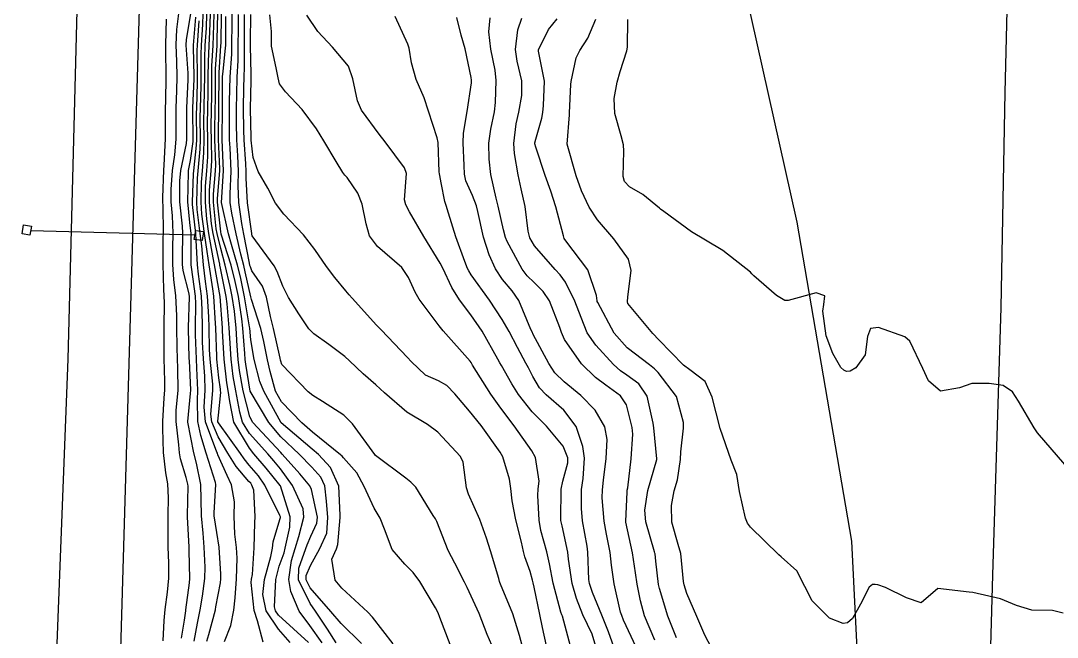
# Model space of a CAD drawing. Header units: metres. Extents: x 318500 to 325275, y 7408834 to 7428799.
# Drawn here: x 320214.7 to 320280.8, y 7413004.5 to 7413043.8 of the extents above; entities that cross this region are included whole.
import ezdxf

# ---------------------------------------------------------------- set-up
doc = ezdxf.new("R2010")
doc.units = ezdxf.units.M
doc.header["$MEASUREMENT"] = 0
for name, color, linetype in [('Curvas de Nivel 1m', 11, 'Continuous'), ('Curvas de Nivel 5m', 15, 'Continuous'), ('Divisas', 45, 'Continuous'), ('Linha Férrea', 20, 'Continuous'), ('Pórticos', 45, 'Continuous'), ('Vias Primárias', 230, 'Continuous')]:
    doc.layers.add(name, color=color, linetype=linetype)

msp = doc.modelspace()

# ---------------------------------------------------------------- linework, layer by layer
at = {"layer": 'Curvas de Nivel 1m', "flags": 128}
for points, elevation in [([(320224.973, 7413004.422), (320225.16, 7413005.587), (320225.246, 7413006.172), (320225.257, 7413006.249), (320225.479, 7413007.964), (320225.501, 7413008.247), (320225.47, 7413009.995), (320225.459, 7413010.248), (320225.354, 7413012.143), (320225.353, 7413012.249), (320225.401, 7413014.126), (320225.391, 7413014.249), (320225.284, 7413014.685), (320224.909, 7413015.869), (320224.85, 7413016.257), (320224.801, 7413016.764), (320224.629, 7413018.261), (320224.643, 7413018.958), (320224.775, 7413020.259), (320224.742, 7413021.628), (320224.715, 7413022.26), (320224.703, 7413022.947), (320224.672, 7413024.261), (320224.676, 7413025.006), (320224.627, 7413026.262), (320224.491, 7413027.305), (320224.427, 7413028.265), (320224.436, 7413029.305), (320224.443, 7413030.266), (320224.397, 7413031.376), (320224.329, 7413032.268), (320224.316, 7413033.056), (320224.414, 7413034.267), (320224.549, 7413035.259), (320224.641, 7413036.264), (320224.636, 7413037.212), (320224.637, 7413038.264), (320224.676, 7413039.33), (320224.705, 7413040.264), (320224.682, 7413041.217), (320224.642, 7413042.265), (320224.678, 7413043.252), (320224.814, 7413044.263)], 732), ([(320225.785, 7413004.244), (320226, 7413005.399), (320226.168, 7413006.24), (320226.319, 7413007.102), (320226.459, 7413008.237), (320226.479, 7413008.966), (320226.424, 7413010.238), (320226.354, 7413011.118), (320226.25, 7413012.24), (320226.239, 7413013.266), (320226.209, 7413014.241), (320225.936, 7413015.601), (320225.775, 7413016.245), (320225.377, 7413018.202), (320225.377, 7413018.25), (320225.561, 7413020.044), (320225.567, 7413020.248), (320225.48, 7413022.148), (320225.475, 7413022.249), (320225.431, 7413024.228), (320225.431, 7413024.25), (320225.489, 7413026.199), (320225.485, 7413026.25), (320225.442, 7413026.487), (320225.085, 7413027.884), (320225.046, 7413028.256), (320225.051, 7413028.672), (320225.069, 7413030.256), (320225.035, 7413030.719), (320224.872, 7413032.26), (320224.864, 7413033.591), (320224.943, 7413034.259), (320225.29, 7413035.978), (320225.326, 7413036.254), (320225.323, 7413036.505), (320225.309, 7413038.254), (320225.399, 7413040.035), (320225.41, 7413040.253), (320225.4, 7413040.476), (320225.278, 7413042.256), (320225.293, 7413042.617), (320225.584, 7413044.251)], 733), ([(320230.177, 7413004.184), (320229.818, 7413005.533), (320229.622, 7413006.193), (320229.418, 7413007.975), (320229.447, 7413008.196), (320229.503, 7413008.495), (320229.607, 7413010.194), (320229.654, 7413011.783), (320229.67, 7413012.194), (320229.592, 7413013.879), (320229.467, 7413014.197), (320229.393, 7413014.31), (320229.282, 7413014.427), (320228.456, 7413015.377), (320227.932, 7413016.221), (320227.316, 7413017.283), (320226.904, 7413018.234), (320226.859, 7413018.713), (320226.976, 7413020.234), (320226.967, 7413020.631), (320226.812, 7413022.236), (320226.772, 7413022.853), (320226.739, 7413024.237), (320226.722, 7413024.936), (320226.639, 7413026.238), (320226.513, 7413027.176), (320226.375, 7413028.241), (320226.266, 7413029.454), (320226.166, 7413030.243), (320225.981, 7413031.778), (320225.955, 7413032.246), (320226, 7413033.781), (320226.039, 7413034.245), (320226.175, 7413035.63), (320226.189, 7413036.244), (320226.176, 7413037.659), (320226.184, 7413038.244), (320226.224, 7413039.633), (320226.229, 7413040.244), (320226.225, 7413041.66), (320226.25, 7413042.244), (320226.337, 7413043.577), (320226.364, 7413044.243)], 736), ([(320231.907, 7413004.162), (320231.153, 7413005.003), (320230.367, 7413006.182), (320230.155, 7413007.216), (320230.274, 7413008.184), (320230.671, 7413009.635), (320230.774, 7413010.177), (320230.824, 7413010.578), (320231.247, 7413011.992), (320231.281, 7413012.138), (320231.282, 7413012.17), (320231.251, 7413012.26), (320230.293, 7413014.185), (320229.882, 7413014.787), (320229.293, 7413015.467), (320228.964, 7413015.872), (320228.731, 7413016.209), (320227.329, 7413018.164), (320227.301, 7413018.23), (320227.294, 7413018.266), (320227.336, 7413018.66), (320227.484, 7413020.102), (320227.471, 7413020.228), (320227.455, 7413020.323), (320227.368, 7413021.027), (320227.232, 7413022.231), (320227.224, 7413022.39), (320227.161, 7413024.232), (320227.154, 7413024.492), (320227.039, 7413026.234), (320226.973, 7413026.706), (320226.74, 7413028.237), (320226.623, 7413029.088), (320226.449, 7413030.24), (320226.279, 7413031.472), (320226.234, 7413032.243), (320226.257, 7413033.518), (320226.32, 7413034.242), (320226.412, 7413035.386), (320226.423, 7413036.241), (320226.41, 7413037.419), (320226.421, 7413038.242), (320226.452, 7413039.401), (320226.456, 7413040.242), (320226.461, 7413041.419), (320226.498, 7413042.242), (320226.565, 7413043.343), (320226.6, 7413044.241)], 737), ([(320233.074, 7413004.151), (320231.166, 7413005.897), (320230.97, 7413006.173), (320230.914, 7413006.433), (320230.998, 7413008.173), (320231.209, 7413009.029), (320231.516, 7413009.868), (320231.597, 7413010.166), (320231.893, 7413011.511), (320231.912, 7413012.163), (320231.28, 7413014.149), (320231.267, 7413014.17), (320230.372, 7413015.265), (320229.588, 7413016.196), (320229.305, 7413016.54), (320228.311, 7413018.215), (320228.051, 7413019.518), (320227.955, 7413020.221), (320227.864, 7413020.721), (320227.707, 7413022.225), (320227.6, 7413024.034), (320227.587, 7413024.227), (320227.442, 7413026.228), (320227.088, 7413028.234), (320227.006, 7413028.695), (320226.719, 7413030.238), (320226.585, 7413031.158), (320226.501, 7413032.24), (320226.512, 7413033.258), (320226.595, 7413034.239), (320226.653, 7413035.139), (320226.655, 7413036.239), (320226.641, 7413037.183), (320226.66, 7413038.239), (320226.679, 7413039.17), (320226.684, 7413040.239), (320226.691, 7413041.182), (320226.746, 7413042.239), (320226.793, 7413043.109), (320226.832, 7413044.238)], 738), ([(320233.956, 7413004.138), (320233.156, 7413005.232), (320232.476, 7413006.157), (320231.949, 7413007.402), (320231.815, 7413008.164), (320231.989, 7413009.385), (320232.235, 7413010.16), (320232.463, 7413010.926), (320232.772, 7413012.155), (320232.736, 7413012.677), (320232.062, 7413014.162), (320231.291, 7413015.235), (320230.862, 7413015.743), (320230.478, 7413016.182), (320229.319, 7413017.475), (320228.863, 7413018.207), (320228.696, 7413018.853), (320228.437, 7413020.214), (320228.269, 7413021.116), (320228.149, 7413022.218), (320228.063, 7413023.557), (320228.023, 7413024.221), (320227.893, 7413025.763), (320227.827, 7413026.224), (320227.764, 7413026.546), (320227.458, 7413028.038), (320227.423, 7413028.23), (320227.414, 7413028.277), (320226.987, 7413030.235), (320226.887, 7413030.848), (320226.767, 7413032.238), (320226.765, 7413033), (320226.871, 7413034.237), (320226.903, 7413034.884), (320226.884, 7413036.237), (320226.873, 7413036.944), (320226.896, 7413038.237), (320226.908, 7413038.936), (320226.911, 7413040.237), (320226.923, 7413040.945), (320226.994, 7413042.237), (320227.027, 7413042.869), (320227.063, 7413044.236)], 739), ([(320236.462, 7413004.1), (320235.159, 7413005.371), (320234.506, 7413006.13), (320233.192, 7413007.647), (320232.916, 7413008.153), (320232.927, 7413008.428), (320233.209, 7413009.072), (320233.804, 7413010.141), (320234.234, 7413011.137), (320234.318, 7413012.134), (320234.23, 7413013.171), (320234.114, 7413014.137), (320233.851, 7413014.707), (320233.292, 7413015.337), (320232.473, 7413016.158), (320231.316, 7413017.269), (320230.547, 7413018.182), (320229.36, 7413020.191), (320229.073, 7413021.9), (320229.035, 7413022.205), (320229.009, 7413022.582), (320228.897, 7413024.208), (320228.835, 7413024.792), (320228.603, 7413026.213), (320228.409, 7413027.175), (320228.144, 7413028.22), (320227.517, 7413030.202), (320227.508, 7413030.23), (320227.492, 7413030.34), (320227.276, 7413032.232), (320227.273, 7413032.482), (320227.417, 7413034.231), (320227.417, 7413034.356), (320227.343, 7413036.232), (320227.339, 7413036.467), (320227.364, 7413038.232), (320227.366, 7413038.469), (320227.37, 7413040.232), (320227.375, 7413040.481), (320227.49, 7413042.232), (320227.498, 7413042.386), (320227.527, 7413044.232)], 741), ([(320242.115, 7413004.025), (320241.455, 7413005.746), (320241.339, 7413006.037), (320241.175, 7413006.359), (320240.183, 7413008.055), (320239.755, 7413008.611), (320239.211, 7413009.148), (320238.403, 7413010.078), (320237.929, 7413011.394), (320237.65, 7413012.086), (320237.26, 7413012.726), (320236.615, 7413014.1), (320236.158, 7413014.976), (320235.298, 7413015.935), (320235.212, 7413016.034), (320235.124, 7413016.123), (320233.321, 7413017.57), (320232.644, 7413018.157), (320231.35, 7413019.505), (320230.979, 7413020.176), (320230.63, 7413021.439), (320230.467, 7413022.184), (320230.234, 7413023.351), (320230.029, 7413024.191), (320229.437, 7413026.024), (320229.393, 7413026.201), (320229.048, 7413027.798), (320228.946, 7413028.208), (320228.751, 7413028.931), (320228.466, 7413030.215), (320228.194, 7413031.536), (320228.082, 7413032.222), (320228.078, 7413032.774), (320228.142, 7413034.221), (320228.075, 7413035.71), (320228.047, 7413036.223), (320228.041, 7413037.775), (320228.041, 7413038.223), (320228.042, 7413038.661), (320228.085, 7413040.223), (320228.181, 7413041.683), (320228.197, 7413042.222), (320228.215, 7413043.679), (320228.208, 7413044.222)], 743), ([(320244.769, 7413003.994), (320244.473, 7413004.673), (320243.958, 7413006.002), (320243.195, 7413007.661), (320243.02, 7413008.013), (320242.396, 7413009.207), (320241.983, 7413010.029), (320241.248, 7413011.882), (320241.171, 7413012.041), (320241.032, 7413012.264), (320239.912, 7413014.061), (320239.608, 7413014.39), (320239.286, 7413014.632), (320237.355, 7413016.089), (320237.301, 7413016.152), (320235.871, 7413018.112), (320235.338, 7413018.644), (320233.964, 7413019.528), (320233.356, 7413019.902), (320233.047, 7413020.153), (320231.377, 7413021.879), (320231.31, 7413022.102), (320231.296, 7413022.171), (320231.272, 7413022.282), (320230.84, 7413024.179), (320230.649, 7413024.954), (320230.404, 7413026.186), (320230.148, 7413026.89), (320229.457, 7413027.853), (320229.368, 7413028.111), (320229.345, 7413028.202), (320229.306, 7413028.359), (320228.957, 7413030.208), (320228.832, 7413030.878), (320228.637, 7413032.213), (320228.6, 7413033.283), (320228.618, 7413034.214), (320228.579, 7413035.19), (320228.517, 7413036.216), (320228.494, 7413037.308), (320228.489, 7413038.217), (320228.496, 7413039.104), (320228.532, 7413040.216), (320228.582, 7413041.27), (320228.594, 7413042.216), (320228.608, 7413043.274), (320228.605, 7413044.216)], 744), ([(320248.246, 7413003.943), (320247.989, 7413005.116), (320247.82, 7413005.95), (320247.463, 7413007.689), (320247.405, 7413007.957), (320247.366, 7413008.122), (320247.207, 7413008.68), (320246.864, 7413009.613), (320246.775, 7413009.967), (320246.653, 7413010.544), (320246.286, 7413011.974), (320246.052, 7413013.195), (320245.978, 7413013.98), (320245.888, 7413014.583), (320245.462, 7413015.988), (320245.305, 7413016.295), (320244.074, 7413018.003), (320243.344, 7413018.911), (320242.394, 7413020.024), (320241.887, 7413020.554), (320241.368, 7413020.837), (320240.528, 7413021.209), (320239.611, 7413022.067), (320239.384, 7413022.339), (320237.702, 7413024.087), (320237.415, 7413024.391), (320235.868, 7413026.114), (320235.666, 7413026.34), (320235.445, 7413026.593), (320234.749, 7413027.426), (320234.218, 7413028.139), (320233.476, 7413029.225), (320232.761, 7413030.157), (320231.51, 7413031.484), (320230.967, 7413032.178), (320230.487, 7413033.143), (320229.871, 7413034.195), (320229.553, 7413035.095), (320229.426, 7413036.202), (320229.419, 7413036.356), (320229.379, 7413038.203), (320229.418, 7413040.003), (320229.426, 7413040.203), (320229.429, 7413040.397), (320229.381, 7413042.204), (320229.382, 7413042.476), (320229.399, 7413044.204)], 746), ([(320249.781, 7413003.924), (320249.265, 7413005.833), (320249.229, 7413005.929), (320249.172, 7413006.081), (320248.679, 7413007.938), (320248.444, 7413009.174), (320248.278, 7413009.944), (320247.891, 7413011.299), (320247.773, 7413011.952), (320247.689, 7413013.539), (320247.725, 7413013.953), (320247.778, 7413014.446), (320247.541, 7413015.956), (320247.306, 7413016.384), (320246.181, 7413017.977), (320245.347, 7413019.109), (320244.704, 7413019.997), (320243.536, 7413021.851), (320243.44, 7413022.009), (320243.381, 7413022.098), (320241.658, 7413024.036), (320241.415, 7413024.343), (320240.133, 7413026.06), (320239.872, 7413026.491), (320239.454, 7413027.433), (320239.019, 7413028.074), (320237.48, 7413029.414), (320236.956, 7413030.098), (320236.743, 7413030.86), (320236.492, 7413032.105), (320236.227, 7413032.81), (320235.537, 7413033.803), (320235.383, 7413033.966), (320235.262, 7413034.124), (320234.844, 7413034.837), (320234.055, 7413036.143), (320233.581, 7413036.909), (320232.669, 7413038.159), (320231.611, 7413039.287), (320231.227, 7413039.787), (320231.138, 7413040.177), (320231.005, 7413040.804), (320230.723, 7413042.184), (320230.724, 7413043.124), (320230.602, 7413044.186)], 747), ([(320251.404, 7413003.906), (320251.152, 7413004.694), (320250.571, 7413005.916), (320250.152, 7413006.953), (320249.881, 7413007.923), (320249.661, 7413009.48), (320249.606, 7413009.926), (320249.245, 7413011.6), (320249.172, 7413011.931), (320249.16, 7413012.023), (320249.189, 7413013.931), (320249.285, 7413014.444), (320249.616, 7413015.607), (320249.613, 7413015.927), (320249.311, 7413016.668), (320248.251, 7413017.946), (320247.344, 7413018.866), (320246.457, 7413019.974), (320246.04, 7413020.653), (320245.378, 7413021.814), (320245.279, 7413021.991), (320245.155, 7413022.22), (320244.155, 7413024.003), (320243.426, 7413025.058), (320242.703, 7413026.021), (320242.221, 7413026.802), (320241.632, 7413028.037), (320241.465, 7413028.354), (320240.428, 7413030.056), (320239.513, 7413031.623), (320239.277, 7413032.072), (320239.203, 7413032.394), (320239.325, 7413034.072), (320239.195, 7413034.424), (320237.958, 7413036.086), (320237.577, 7413036.576), (320236.447, 7413038.107), (320236.193, 7413038.698), (320235.909, 7413040.116), (320235.632, 7413040.923), (320234.595, 7413042.136), (320233.665, 7413043.125), (320232.961, 7413044.157)], 748), ([(320223.805, 7413004.27), (320223.867, 7413005.561), (320223.939, 7413006.268), (320224.082, 7413007.372), (320224.17, 7413008.265), (320224.169, 7413009.225), (320224.135, 7413010.266), (320224.129, 7413011.374), (320224.125, 7413012.267), (320224.147, 7413013.386), (320224.11, 7413014.268), (320223.983, 7413014.966), (320223.823, 7413016.272), (320223.797, 7413017.799), (320223.799, 7413018.273), (320223.881, 7413019.743), (320223.921, 7413020.272), (320223.917, 7413020.823), (320223.873, 7413022.273), (320223.872, 7413023.804), (320223.876, 7413024.273), (320223.895, 7413025.811), (320223.875, 7413026.273), (320223.844, 7413026.674), (320223.811, 7413028.275), (320223.817, 7413029.943), (320223.821, 7413030.275), (320223.801, 7413031.99), (320223.788, 7413032.276), (320223.781, 7413032.534), (320223.847, 7413034.275), (320223.868, 7413034.598), (320223.955, 7413036.274), (320223.961, 7413037.908), (320223.963, 7413038.275), (320223.972, 7413038.643), (320224.001, 7413040.274), (320223.986, 7413041.933), (320223.984, 7413042.275), (320224.027, 7413043.922)], 731), ([(320226.603, 7413004.235), (320226.716, 7413004.665), (320227.137, 7413006.23), (320227.145, 7413006.256), (320227.173, 7413006.423), (320227.46, 7413007.962), (320227.488, 7413008.226), (320227.492, 7413008.515), (320227.37, 7413010.228), (320227.234, 7413011.169), (320227.069, 7413012.232), (320227.061, 7413012.424), (320227.172, 7413014.231), (320227.151, 7413014.361), (320226.553, 7413016.237), (320226.208, 7413017.35), (320226.013, 7413018.243), (320225.99, 7413019.604), (320226.024, 7413020.243), (320225.966, 7413021.652), (320225.931, 7413022.244), (320225.876, 7413023.772), (320225.875, 7413024.245), (320225.892, 7413025.787), (320225.864, 7413026.246), (320225.606, 7413028.101), (320225.596, 7413028.249), (320225.595, 7413030.143), (320225.588, 7413030.249), (320225.5, 7413030.935), (320225.376, 7413032.252), (320225.416, 7413034.129), (320225.434, 7413034.252), (320225.55, 7413034.897), (320225.715, 7413036.101), (320225.723, 7413036.248), (320225.709, 7413038.138), (320225.711, 7413038.249), (320225.777, 7413040.09), (320225.778, 7413040.248), (320225.747, 7413042.15), (320225.749, 7413042.249), (320225.882, 7413044.043)], 734), ([(320238.481, 7413004.077), (320237.165, 7413005.777), (320236.863, 7413006.095), (320235.192, 7413007.611), (320234.771, 7413008.126), (320234.56, 7413009.476), (320234.858, 7413010.125), (320234.947, 7413010.401), (320235.085, 7413012.122), (320235.092, 7413012.283), (320235.01, 7413014.124), (320234.481, 7413015.321), (320233.713, 7413016.144), (320233.305, 7413016.491), (320231.342, 7413018.17), (320230.221, 7413020.187), (320229.98, 7413020.804), (320229.621, 7413022.196), (320229.399, 7413023.454), (320229.334, 7413024.201), (320229.32, 7413024.293), (320228.988, 7413026.207), (320228.73, 7413027.488), (320228.546, 7413028.214), (320228.158, 7413029.541), (320227.985, 7413030.223), (320227.53, 7413032.22), (320227.666, 7413034.228), (320227.57, 7413036.212), (320227.569, 7413036.23), (320227.599, 7413038.23), (320227.599, 7413040.23), (320227.599, 7413040.251), (320227.625, 7413040.565), (320227.787, 7413042.088), (320227.797, 7413042.228), (320227.815, 7413044.09)], 742), ([(320252.542, 7413003.889), (320252.204, 7413004.845), (320251.774, 7413005.901), (320251.191, 7413007.34), (320250.991, 7413007.912), (320250.949, 7413008.166), (320250.888, 7413009.913), (320250.841, 7413010.299), (320250.545, 7413011.917), (320250.473, 7413012.707), (320250.489, 7413013.918), (320250.585, 7413014.619), (320250.665, 7413015.916), (320250.573, 7413016.655), (320250.15, 7413017.922), (320249.346, 7413018.981), (320248.237, 7413019.947), (320247.807, 7413020.396), (320247.372, 7413021.125), (320247.092, 7413021.679), (320246.941, 7413021.967), (320246.401, 7413022.969), (320245.858, 7413023.983), (320245.422, 7413024.762), (320244.611, 7413025.998), (320243.456, 7413027.607), (320243.3, 7413027.854), (320243.22, 7413028.014), (320243.033, 7413028.45), (320242.47, 7413030.025), (320241.998, 7413031.547), (320241.847, 7413032.035), (320241.776, 7413032.29), (320241.534, 7413033.483), (320241.446, 7413033.948), (320241.429, 7413034.042), (320241.414, 7413034.17), (320241.332, 7413036.044), (320241.272, 7413036.347), (320240.731, 7413038.053), (320240.452, 7413038.901), (320239.934, 7413040.065), (320239.636, 7413041.135), (320239.484, 7413042.072), (320239.415, 7413042.311), (320238.609, 7413044.081)], 749), ([(320255.147, 7413004.301), (320254.506, 7413005.86), (320254.231, 7413006.818), (320254.027, 7413007.868), (320253.93, 7413008.592), (320253.74, 7413009.872), (320253.305, 7413011.824), (320253.299, 7413011.879), (320253.384, 7413013.773), (320253.399, 7413013.878), (320253.426, 7413014.022), (320253.643, 7413015.875), (320253.753, 7413017.444), (320253.713, 7413017.874), (320253.351, 7413019.308), (320252.958, 7413019.886), (320252.028, 7413020.562), (320251.372, 7413021.064), (320250.472, 7413021.919), (320249.403, 7413023.473), (320249.206, 7413023.933), (320249.097, 7413024.252), (320248.445, 7413025.945), (320248.04, 7413026.545), (320247.452, 7413027.114), (320247.023, 7413027.534), (320246.699, 7413027.971), (320245.739, 7413029.734), (320245.629, 7413029.988), (320245.497, 7413030.479), (320245.164, 7413031.994), (320245.033, 7413032.487), (320244.695, 7413033.998), (320244.583, 7413034.972), (320244.573, 7413036), (320244.694, 7413036.888), (320244.924, 7413037.997), (320245.001, 7413038.601), (320245.046, 7413039.996), (320244.976, 7413040.651), (320244.693, 7413042), (320244.565, 7413043.102), (320244.647, 7413044)], 751), ([(320256.533, 7413004.453), (320255.989, 7413005.842), (320255.45, 7413007.594), (320255.397, 7413007.848), (320255.215, 7413009.348), (320255.172, 7413009.803), (320255.164, 7413009.851), (320255.144, 7413009.928), (320254.589, 7413011.86), (320254.523, 7413012.599), (320254.708, 7413013.859), (320255.276, 7413015.826), (320255.282, 7413015.85), (320255.282, 7413015.869), (320255.091, 7413017.854), (320255.055, 7413018.134), (320254.657, 7413019.861), (320254.143, 7413020.644), (320253.373, 7413021.208), (320252.966, 7413021.476), (320252.513, 7413021.893), (320251.398, 7413023.109), (320250.851, 7413023.916), (320250.455, 7413024.89), (320250.065, 7413025.924), (320249.452, 7413027.147), (320249.124, 7413027.602), (320248.806, 7413027.94), (320247.482, 7413029.451), (320247.184, 7413029.965), (320247.071, 7413030.392), (320246.883, 7413031.97), (320246.643, 7413033.086), (320246.442, 7413033.976), (320246.204, 7413035.337), (320246.162, 7413035.981), (320246.322, 7413037.246), (320246.484, 7413037.977), (320246.681, 7413039.044), (320246.684, 7413039.974), (320246.382, 7413041.236), (320246.262, 7413041.981), (320246.416, 7413043.232), (320246.669, 7413043.975)], 752), ([(320258.765, 7413003.806), (320258.339, 7413004.625), (320257.832, 7413005.82), (320257.192, 7413007.281), (320257.018, 7413007.832), (320256.986, 7413008.049), (320256.806, 7413009.834), (320256.648, 7413010.416), (320256.244, 7413011.84), (320256.214, 7413012.892), (320256.397, 7413013.839), (320256.59, 7413014.534), (320256.784, 7413015.835), (320256.818, 7413016.324), (320256.978, 7413017.834), (320256.989, 7413018.179), (320256.531, 7413019.838), (320255.375, 7413021.376), (320255.131, 7413021.607), (320254.812, 7413021.859), (320253.396, 7413022.947), (320252.564, 7413023.893), (320251.511, 7413025.837), (320251.488, 7413025.909), (320251.481, 7413025.95), (320251.444, 7413026.292), (320250.878, 7413027.916), (320249.488, 7413029.778), (320249.377, 7413029.932), (320249.322, 7413030.103), (320248.845, 7413031.94), (320248.517, 7413032.932), (320248.171, 7413033.951), (320247.567, 7413035.747), (320247.51, 7413035.961), (320247.512, 7413036.02), (320247.574, 7413036.259), (320247.96, 7413037.589), (320248.011, 7413037.954), (320248.059, 7413038.408), (320248.112, 7413039.953), (320247.732, 7413041.875), (320247.728, 7413041.959), (320248.377, 7413043.242), (320248.933, 7413043.941)], 753), ([(320281.178, 7413006.022), (320280.5, 7413006.197), (320279.18, 7413006.222), (320278.222, 7413006.507), (320277.191, 7413006.943), (320275.437, 7413007.345), (320275.197, 7413007.371), (320273.2, 7413007.61), (320272.137, 7413006.675), (320271.19, 7413006.995), (320269.858, 7413007.66), (320269.363, 7413007.829), (320269.202, 7413007.86), (320269.026, 7413007.847), (320268.825, 7413007.674), (320268.26, 7413006.603), (320267.759, 7413005.684), (320267.44, 7413005.413), (320267.165, 7413005.372), (320266.284, 7413005.703), (320265.186, 7413006.805), (320264.726, 7413007.727), (320264.199, 7413008.724), (320263.219, 7413009.614), (320263.056, 7413009.752), (320261.246, 7413011.521), (320261.073, 7413011.773), (320260.945, 7413012.085), (320260.563, 7413013.781), (320260.381, 7413014.873), (320260.015, 7413015.789), (320259.33, 7413017.8), (320258.812, 7413019.808), (320258.363, 7413020.808), (320257.377, 7413021.537), (320256.989, 7413021.834), (320255.404, 7413023.462), (320255.024, 7413023.856), (320253.438, 7413025.776), (320253.411, 7413025.88), (320253.443, 7413026.2), (320253.654, 7413027.877), (320253.471, 7413028.6), (320252.551, 7413029.894), (320251.508, 7413031.105), (320250.976, 7413031.915), (320250.486, 7413032.965), (320250.139, 7413033.924), (320249.57, 7413035.93), (320249.708, 7413037.82), (320249.711, 7413037.929), (320249.799, 7413039.747), (320249.822, 7413039.928), (320250.13, 7413041.438), (320250.379, 7413041.923), (320250.884, 7413042.695), (320251.392, 7413043.913)], 754)]:
    msp.add_lwpolyline(points, dxfattribs=dict(at, elevation=elevation))
at = {"layer": 'Curvas de Nivel 5m', "flags": 128}
for points, elevation in [([(320234.846, 7413004.124), (320234.283, 7413005.003), (320233.524, 7413006.145), (320233.177, 7413006.638), (320232.437, 7413008.158), (320232.46, 7413008.905), (320232.915, 7413010.153), (320232.996, 7413010.38), (320233.232, 7413010.928), (320233.614, 7413011.775), (320233.639, 7413012.144), (320233.276, 7413013.911), (320233.168, 7413014.151), (320232.53, 7413014.915), (320231.407, 7413016.169), (320231.302, 7413016.284), (320229.519, 7413018.197), (320229.335, 7413018.556), (320228.914, 7413020.207), (320228.673, 7413021.51), (320228.591, 7413022.212), (320228.536, 7413023.07), (320228.461, 7413024.214), (320228.36, 7413025.282), (320228.215, 7413026.218), (320228.088, 7413026.862), (320227.763, 7413028.225), (320227.476, 7413029.276), (320227.243, 7413030.232), (320227.196, 7413030.531), (320227.022, 7413032.235), (320227.02, 7413032.74), (320227.142, 7413034.234), (320227.159, 7413034.62), (320227.112, 7413036.235), (320227.109, 7413036.703), (320227.128, 7413038.235), (320227.138, 7413038.702), (320227.138, 7413040.235), (320227.148, 7413040.714), (320227.242, 7413042.234), (320227.261, 7413042.629), (320227.297, 7413044.234)], 740), ([(320246.702, 7413003.967), (320246.525, 7413004.593), (320246.1, 7413005.976), (320245.318, 7413007.869), (320245.267, 7413007.989), (320245.252, 7413008.041), (320245.203, 7413008.245), (320244.684, 7413009.995), (320244.426, 7413010.804), (320244.001, 7413012.002), (320243.274, 7413013.607), (320243.155, 7413014.012), (320242.928, 7413015.648), (320242.764, 7413016.018), (320241.323, 7413017.579), (320240.652, 7413018.05), (320239.342, 7413018.852), (320237.923, 7413020.084), (320237.365, 7413020.592), (320236.563, 7413021.293), (320235.697, 7413022.115), (320235.384, 7413022.405), (320234.366, 7413023.165), (320233.405, 7413023.848), (320233.102, 7413024.153), (320232.462, 7413025.122), (320231.798, 7413026.166), (320231.447, 7413026.883), (320231.088, 7413027.807), (320230.888, 7413028.179), (320229.489, 7413030.101), (320229.459, 7413030.2), (320229.453, 7413030.238), (320229.191, 7413032.205), (320229.095, 7413033.766), (320229.094, 7413034.207), (320229.078, 7413034.676), (320228.978, 7413036.209), (320228.954, 7413036.835), (320228.936, 7413038.21), (320228.953, 7413039.55), (320228.98, 7413040.21), (320228.999, 7413040.84), (320228.991, 7413042.21), (320228.999, 7413042.871), (320229.002, 7413044.21)], 745), ([(320227.724, 7413004.221), (320228.132, 7413005.239), (320228.305, 7413006.213), (320228.393, 7413007.001), (320228.49, 7413008.211), (320228.532, 7413009.529), (320228.487, 7413010.211), (320228.379, 7413011.067), (320228.33, 7413012.214), (320228.358, 7413013.119), (320228.167, 7413014.217), (320227.882, 7413014.817), (320227.299, 7413016.122), (320227.264, 7413016.23), (320227.239, 7413016.293), (320226.508, 7413018.238), (320226.426, 7413019.157), (320226.491, 7413020.239), (320226.463, 7413021.145), (320226.376, 7413022.24), (320226.323, 7413023.314), (320226.312, 7413024.241), (320226.303, 7413025.366), (320226.249, 7413026.242), (320226.057, 7413027.641), (320225.995, 7413028.245), (320225.921, 7413029.809), (320225.882, 7413030.246), (320225.678, 7413032.088), (320225.673, 7413032.248), (320225.744, 7413034.042), (320225.76, 7413034.248), (320225.943, 7413035.868), (320225.957, 7413036.246), (320225.941, 7413037.901), (320225.949, 7413038.247), (320226.002, 7413039.861), (320226.004, 7413040.246), (320225.988, 7413041.903), (320225.997, 7413042.247), (320226.106, 7413043.813)], 735), ([(320253.968, 7413003.868), (320253.165, 7413005.572), (320253.043, 7413005.882), (320252.972, 7413006.084), (320252.561, 7413007.89), (320252.397, 7413009.077), (320252.306, 7413009.894), (320252.078, 7413011.057), (320251.92, 7413011.9), (320251.792, 7413013.382), (320251.808, 7413013.902), (320251.887, 7413014.501), (320252.059, 7413015.899), (320252.11, 7413017.106), (320251.965, 7413017.9), (320251.346, 7413018.969), (320250.441, 7413019.919), (320249.369, 7413020.789), (320248.78, 7413021.345), (320248.388, 7413021.945), (320247.408, 7413023.803), (320247.324, 7413023.961), (320247.253, 7413024.122), (320246.489, 7413025.974), (320246.053, 7413026.588), (320245.453, 7413027.297), (320244.989, 7413027.995), (320244.588, 7413028.885), (320244.231, 7413030.003), (320243.876, 7413031.645), (320243.788, 7413032.007), (320243.527, 7413032.67), (320243.109, 7413033.59), (320243.011, 7413034.018), (320242.99, 7413034.577), (320242.941, 7413036.019), (320242.965, 7413036.634), (320243.192, 7413038.016), (320243.465, 7413039.859), (320243.47, 7413040.012), (320243.45, 7413040.185), (320243.054, 7413042.019), (320242.804, 7413042.882), (320242.54, 7413044.027)], 750), ([(320281.3, 7413015.51), (320279.56, 7413017.528), (320279.335, 7413017.848), (320278.349, 7413019.545), (320277.953, 7413020.138), (320277.37, 7413020.556), (320276.475, 7413020.677), (320275.371, 7413020.67), (320274.57, 7413020.396), (320273.366, 7413020.189), (320272.605, 7413020.854), (320272.236, 7413021.627), (320271.406, 7413023.38), (320271.09, 7413023.645), (320269.419, 7413024.244), (320268.908, 7413024.185), (320268.719, 7413023.677), (320268.574, 7413022.496), (320267.972, 7413021.684), (320267.599, 7413021.467), (320267.378, 7413021.444), (320267.207, 7413021.521), (320267.018, 7413021.695), (320266.513, 7413022.584), (320266.085, 7413023.71), (320265.866, 7413025.281), (320265.934, 7413025.713), (320265.997, 7413026.263), (320265.447, 7413026.46), (320263.653, 7413025.958), (320263.442, 7413025.974), (320262.92, 7413026.28), (320261.458, 7413027.534), (320261.348, 7413027.661), (320261.245, 7413027.773), (320259.48, 7413029.153), (320258.393, 7413029.816), (320257.498, 7413030.351), (320255.722, 7413031.643), (320255.519, 7413031.793), (320255.448, 7413031.851), (320254.4, 7413032.738), (320253.533, 7413033.215), (320253.219, 7413033.567), (320253.13, 7413033.886), (320253.173, 7413035.495), (320253.16, 7413035.886), (320253.007, 7413036.46), (320252.605, 7413037.895), (320252.562, 7413038.848), (320252.753, 7413039.893), (320252.952, 7413040.568), (320253.379, 7413041.884), (320253.402, 7413042.136), (320253.436, 7413043.884)], 755)]:
    msp.add_lwpolyline(points, dxfattribs=dict(at, elevation=elevation))
at = {"layer": 'Divisas'}
msp.add_lwpolyline([(320273.558, 7412869.004), (320263.812, 7412873.931), (320262.336, 7412892.988), (320265.054, 7412934.764), (320268.686, 7412990.887), (320267.714, 7413010.621), (320264.234, 7413030.974), (320259.491, 7413052.178), (320265.001, 7413101.137), (320269.339, 7413149.584), (320270.987, 7413164.912), (320270.221, 7413173.783), (320261.691, 7413208.308), (320257.503, 7413224.844), (320266.189, 7413254.751), (320273.009, 7413296.206), (320292.936, 7413296.152), (320307.93, 7413323.571), (320314.014, 7413343.031), (320302.323, 7413358.355), (320294.993, 7413373.517), (320290.376, 7413383.135), (320288.056, 7413400.719)], dxfattribs=at)
at = {"layer": 'Linha Férrea'}
for points in [[(320243.121, 7412578.113, -0.022066), (320218.658, 7412665.024, -0.057292), (320208.419, 7412757.765, -0.015116), (320209.147, 7412809.731), (320212.999, 7412898.464), (320217.75, 7413022.223), (320218.868, 7413065.549, 0.002845), (320222.472, 7413170.398), (320223.919, 7413209.926, 0.002082), (320224.705, 7413276.661, 0.003632), (320228.062, 7413358.946, 0.007114), (320228.457, 7413437.225, 0.052007), (320207.388, 7413601.502), (320189.576, 7413674.05, -0.009688), (320173.972, 7413744.603, -0.038503), (320163.913, 7413836.791, -0.068065), (320181.512, 7414006.598, -0.018281), (320204.23, 7414088.365, -0.009006), (320223.393, 7414139.109, -0.076005), (320320.437, 7414311.999, -0.027328)], [(320242.602, 7412592.989, -0.039479), (320216.599, 7412699.687, -0.043029), (320212.659, 7412775.314, -0.005074), (320213.553, 7412813.867), (320216.907, 7412896.875), (320221.075, 7413002.371), (320228.419, 7413254.256, -0.010419), (320230.392, 7413317.782, 0.015269), (320232.714, 7413433.25, 0.053346), (320210.954, 7413604.021, -0.008287), (320181.836, 7413725.169, -0.048428), (320167.711, 7413850.7, -0.046719), (320177.501, 7413966.93, -0.025435), (320202.239, 7414068.044, -0.032111), (320214.5, 7414104.857, -0.012996), (320241.049, 7414171.317, -0.059467), (320320.452, 7414305.187)]]:
    msp.add_lwpolyline(points, format="xyb", dxfattribs=at)
at = {"layer": 'Pórticos'}
for points in [[(320215.409, 7413030.712), (320215.32, 7413030.142), (320214.827, 7413030.22), (320214.916, 7413030.79)], [(320226.376, 7413030.359), (320226.286, 7413029.789), (320225.793, 7413029.866), (320225.883, 7413030.437)]]:
    msp.add_lwpolyline(points, close=True, dxfattribs=at)
msp.add_lwpolyline([(320215.365, 7413030.427), (320225.838, 7413030.152)], dxfattribs=at)
at = {"layer": 'Vias Primárias'}
msp.add_lwpolyline([(320279.665, 7413143.038), (320279.536, 7413127.925), (320279.217, 7413115.473), (320278.961, 7413102.02), (320278.419, 7413082.215), (320277.97, 7413064.639), (320277.779, 7413052.334), (320277.459, 7413039.236), (320277.204, 7413025.523), (320276.687, 7413008.457), (320276.277, 7412994.125), (320275.867, 7412981.063), (320275.303, 7412960.841), (320274.79, 7412937.68), (320274.073, 7412911.305), (320273.559, 7412891.79), (320273.152, 7412872.329)], dxfattribs=at)

doc.saveas('drawing.dxf')
